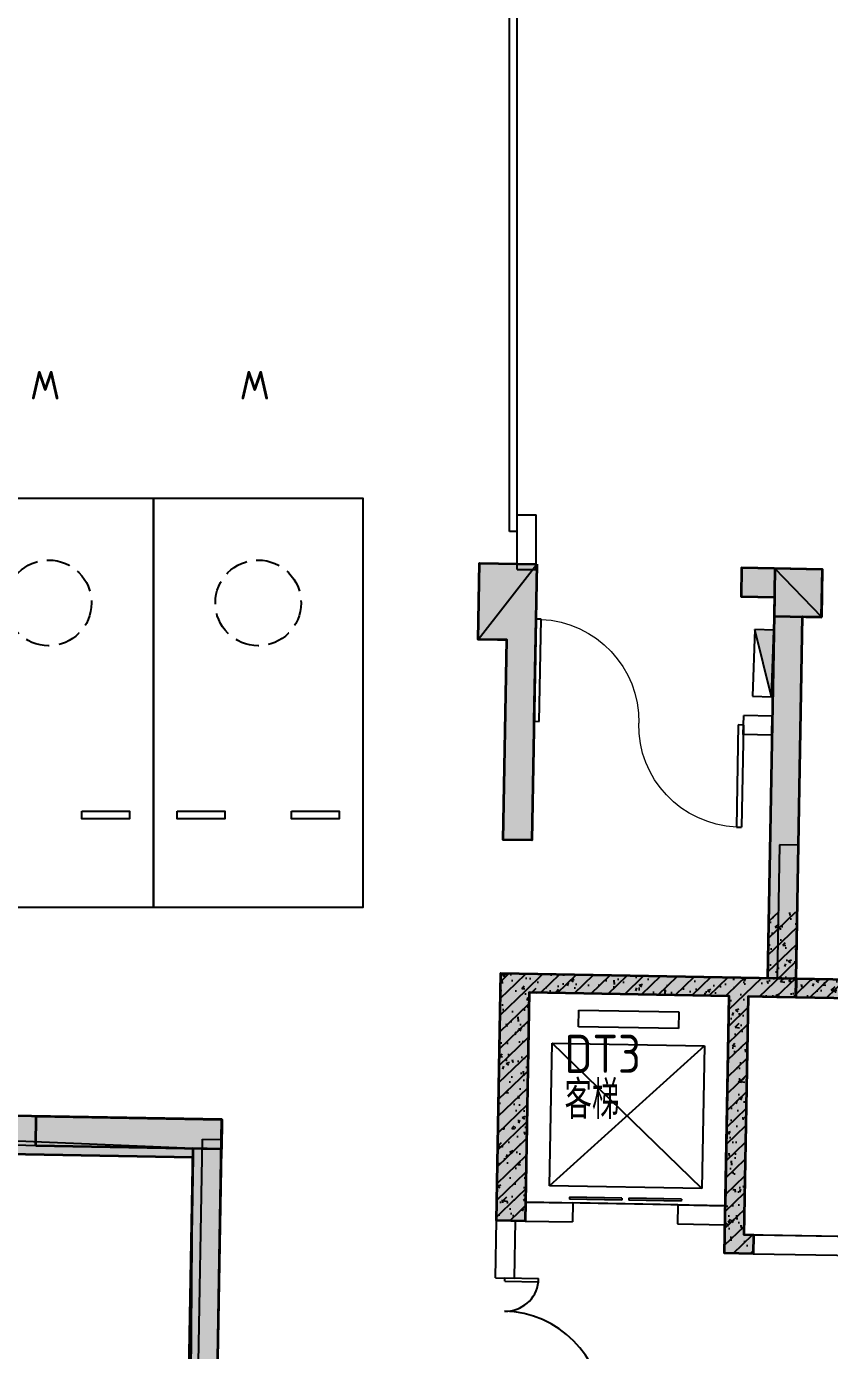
# Model space of a CAD drawing. Extents: x 512858 to 514372, y -232486 to -231710.
# Drawn here: x 512905.66 to 512914.09, y -232112.37 to -232098.47 of the extents above; entities that cross this region are included whole.
import ezdxf
from ezdxf.enums import TextEntityAlignment as Align

# ---------------------------------------------------------------- set-up
doc = ezdxf.new("R2010")
doc.units = 0
doc.header["$LTSCALE"] = 1000
for name, pattern in [('B1F_车位$0$__DASH', [0.35, 0.25, -0.1]), ('B1F_车位$0$DASH', [0.35, 0.25, -0.1]), ('DASH', [0.35, 0.25, -0.1])]:
    doc.linetypes.add(name, pattern=pattern)
doc.layers.get('0').update_dxf_attribs({"color": 252})
for name, color, linetype in [('1#HXT-B1$0$A-DOOR', 252, 'Continuous'), ('1#HXT-B1$0$A-FIRE-DOOR', 252, 'Continuous'), ('1#HXT-B1$0$A-PATT-COLU', 252, 'Continuous'), ('1#HXT-B1$0$A-STAIR', 252, 'Continuous'), ('1#HXT-B1$0$A-STR-CONC-B', 252, 'Continuous'), ('1#HXT-B1$0$A-WALL-S', 252, 'Continuous'), ('_0', 252, 'Continuous'), ('A-ANNO-HATC-PATT', 252, 'Continuous'), ('A-COLU-CONC', 252, 'Continuous'), ('A-DOOR-FIRE', 252, 'Continuous'), ('A-WALL-BLOK', 252, 'Continuous'), ('AA-WALL', 252, 'Continuous'), ('B1F_车位$0$A-PARK-W', 252, 'Continuous'), ('B1F_车位$0$AD-微型车位', 252, 'B1F_车位$0$DASH'), ('建-房间名称', 252, 'Continuous'), ('面积线', 6, 'Continuous'), ('风井', 252, 'Continuous')]:
    doc.layers.add(name, color=color, linetype=linetype)
for name, color, linetype, lineweight in [('P-FIRE-FH', 252, 'Continuous', 25), ('s-colu-cons', 252, 'Continuous', 35), ('S-COLU-HATC', 252, 'Continuous', 25), ('S-WALL', 252, 'Continuous', 35), ('S-WALL-HATC', 252, 'Continuous', 25)]:
    doc.layers.add(name, color=color, linetype=linetype, lineweight=lineweight)
doc.styles.add('B1F_车位$0$CADReader_TextStyle', font='tssdeng.shx', dxfattribs={"height": 0.2, "bigfont": 'gbcbig.shx'})
doc.styles.add('邻里中心-雨水$0$STANDARD', font='GBENOR', dxfattribs={"bigfont": 'GBCBIG'})
pattern_1 = [(45, (0, 0), (-88.38834764831844, 88.38834764831844), []), (50, (0, 0), (358.6300913003767, -31.37606749129755), [37.5, -412.5]), (355, (0, 0), (-69.3756668065, 376.0960668500059), [30, -330]), (100.4514, (29.88584, -2.61467), (289.2546908570108, 344.7197710304768), [31.870095, -350.571056]), (46.1842, (0, 100), (533.6205243128222, -82.75950716450905), [56.25, -618.75]), (96.63560000000001, (44.4683725, 93.1033465), (467.3313527743517, 487.0589354502209), [47.805144, -525.8565]), (351.1842, (0, 100), (467.3309725668136, 487.0593004626623), [45, -495]), (21, (50, 75), (298.4535260592309, -201.3094453326694), [37.5, -412.5]), (325.9999999999999, (50, 75), (121.6576659607912, 362.5750225234264), [30, -330]), (71.4514, (74.8711165, 58.224197), (420.111314290745, 161.2652483549762), [31.870095, -350.571056]), (37.5, (0, 0), (6.079927658645312, 166.4469269156558), [0, -326, 0, -335, 0, -331.25]), (7.5, (0, 0), (131.5347687210743, 197.2058559411801), [0, -191, 0, -318.5, 0, -126.25]), (-32.5, (-111.5, 0), (266.9112180862045, -11.27743586718988), [0, -125, 0, -390, 0, -517.5]), (-42.50000000000001, (-161.5, 0), (291.5930846711931, 50.05249116615887), [0, -162.5, 0, -259, 0, -367.5])]

# ---------------------------------------------------------------- blocks, each defined once
blk = doc.blocks.new('A$C1C124BEE')
at = {"layer": 'S-WALL-HATC', "linetype": 'ByBlock'}
h = blk.add_hatch(color=256, dxfattribs=at)
h.dxf.hatch_style = 1
h.paths.add_polyline_path([(28053.38798744511, -6199.694218740449), (28049.99147232203, -1389.958647348336), (23250.00640824402, -1390.037137743086), (23250.09287649579, -9699.724699086975), (20000.10071782628, -9699.75851758715), (20000.10071782628, -6199.758517392678), (15699.987583315, -6199.758517392736), (15700.06950031058, -6699.746202414914), (9099.312148992207, -6699.888233570033), (9099.312148992321, -9699.87193988898), (2900.037094892119, -9699.871939888806), (2900.113921938115, -4900.026571271068), (-3999.853670409764, -4900.098370376974), (-4000.05323486228, -9700.000177737034), (-7499.993458389188, -9700.000177737034), (-7501.719821469625, -9500.060376125446), (-7600.026042859186, -9500.000150431413), (-7599.94424115587, -1390.014462482533), (-9099.98571876681, -1390.025032227859), (-9100.023698410252, 3999.985774115485), (-9000.041838908452, 3999.938448828587), (-9000.002375454875, 4499.985774115485), (-9500.04704223189, 4499.980570792512), (-11024.42276301002, 4499.980570792686), (-11019.04300078005, 4199.885100074753), (-9500.043919533608, 4199.885100074753), (-9499.98252631037, -1700.065486644628), (-7999.982526395353, -1700.049878070306), (-7999.896159463795, -10000.00015043159), (-3699.988522814354, -10000.00015043153), (-3699.927658776753, -5200.043891266454), (2600.036813039915, -5200.043891266279), (2600.06831195252, -9999.939577398649), (9399.312148992554, -9999.939577398764), (9400.072622366832, -6999.811758462572), (16000.07262201107, -6999.743080739747), (16000.06741974631, -6499.800140617008), (19600.00940395833, -6499.8001425002), (19600.10383955867, -9999.76267984818), (23650.0932135242, -9999.72350470844), (23650.01202007802, -1790.383868436387), (27750.20234213606, -1790.316821236804), (27753.60022323055, -6499.677177672274), (33849.93941713776, -6499.578310350771), (33850.09963738581, -10663.78376662731), (34150.09963708103, -10663.75080059428), (34150.05351616245, -6199.635246307822)])
h = blk.add_hatch(color=256, dxfattribs=at)
h.dxf.hatch_style = 1
edge = h.paths.add_edge_path()
edge.add_line((-500.0237422719365, 4499.989590971149), (-500.0237422719365, 4499.999823057209))
edge.add_line((41049.99502414302, -2699.998694710084), (41049.99502414302, -2699.998885000474))
h.paths.add_polyline_path([(27749.96263950691, -5100.065193449205), (34149.98966924614, -5099.986356165027), (34149.99646506761, -4899.98635636596), (31249.99646707322, -4900.02867749182), (31249.99768022867, -4399.996621151398), (30949.99768022867, -4399.996621151398), (30949.99681364128, -4900.050449317845), (28049.96263950691, -4899.970984425803), (28049.96263950726, -1700.075359644601), (27749.96263950726, -1700.075359644776)])
h = blk.add_hatch(color=256, dxfattribs=at)
h.dxf.hatch_style = 1
h.paths.add_polyline_path([(31249.97015318263, 4499.989590971091), (31249.97015318263, 1600.044441057194), (30949.97015318228, 1600.044441057194), (30949.97015318228, 3699.989591005549), (30849.9701532257, 3699.989591016958), (30649.97015322547, 3699.989591016958), (30649.9701532257, 4499.989590971265)], flags=17)
h = blk.add_hatch(color=256, dxfattribs=at)
h.dxf.hatch_style = 1
h.paths.add_polyline_path([(34250.02198682376, 4499.999823057151), (33400.02198682342, 4499.999823057326), (33400.02198682342, 4199.999823057326), (33750.02198682376, 4199.999823057151), (33750.02198682353, 199.9999999998254), (34050.02198682376, 199.9999999998254), (34050.02198682342, 3999.999823057151), (34250.02198682366, 3999.999823056976)])
h = blk.add_hatch(color=256, dxfattribs=at)
h.dxf.hatch_style = 1
h.paths.add_polyline_path([(35399.99498600035, 200.0014608726487), (35399.9949860007, 1000.000742806995), (35699.99498600035, 1000.000742807169), (35699.9949860007, 200.0014270812389), (36249.99375831138, 200.001334155153), (36249.99375831173, 0.0013341551530175), (34049.99445977727, 0.0015833664801903), (34049.99445977727, 200.0015833666548)])
h = blk.add_hatch(color=256, dxfattribs=at)
h.dxf.hatch_style = 1
h.paths.add_polyline_path([(33649.98980214307, -2699.998885000241), (33649.98980214342, -2499.998885000299), (33549.99771314336, -2499.998885000299), (33549.99771314302, 0), (34049.9944597776, -1.74623e-10), (34049.9944597776, 199.9999999998254), (30949.99771314336, 200), (30949.99771314301, -2400.014044000243), (31249.99771314301, -2400.014044000243), (31249.99771314301, 0), (33349.99771314336, -1.74623e-10), (33349.99771314336, -2699.998885000299)])
at = {"layer": 'S-WALL-HATC'}
h = blk.add_hatch(color=256, dxfattribs=at)
h.dxf.hatch_style = 1
h.paths.add_polyline_path([(26099.99529176822, -1700.010576397122), (26099.99256838055, -1390.008391255978), (28049.99381568911, -1389.988722488692), (28049.98929944122, -1700.012726715067)])
at = {"layer": 'S-WALL', "color": 5, "linetype": 'ByBlock'}
blk.add_lwpolyline([(9400.072622366832, -6999.811758462572), (16000.07262201107, -6999.743080739747), (16000.06741974631, -6499.800140617008), (19600.00940395833, -6499.8001425002), (19600.10383955867, -9999.76267984818), (23650.0932135242, -9999.72350470844), (23650.01202007802, -1790.383868436387), (27750.20234213606, -1790.316821236804), (27753.60022323055, -6499.677177672274), (33849.93941713776, -6499.578310350771), (33850.09963738581, -10663.78376662731), (34150.09963708103, -10663.75080059428), (34150.05351616245, -6199.635246307822), (28053.38798744511, -6199.694218740449), (28049.99147232203, -1389.958647348336), (23250.00640824402, -1390.037137743086), (23250.09287649579, -9699.724699086975), (20000.10071782628, -9699.75851758715), (20000.10071782628, -6199.758517392678), (15699.987583315, -6199.758517392736), (15700.06950031058, -6699.746202414914), (9099.312148992207, -6699.888233570033)], dxfattribs=at)
at = {"layer": 'S-WALL', "linetype": 'ByBlock', "lineweight": 35}
for points in [[(31249.97015318263, 4499.989590971091), (31249.97015318263, 1600.044441057194), (30949.97015318228, 1600.044441057194), (30949.97015318228, 3699.989591005549), (30849.9701532257, 3699.989591016958), (30649.97015322547, 3699.989591016958), (30649.9701532257, 4499.989590971265), (30649.9701532257, 4499.989590971265), (30649.9701532257, 4499.989590971265), (31249.97015318263, 4499.989590971091)], [(34250.02198682376, 4499.999823057151), (33400.02198682342, 4499.999823057326), (33400.02198682342, 4199.999823057326), (33750.02198682376, 4199.999823057151), (33750.02198682353, 199.9999999998254), (34050.02198682376, 199.9999999998254), (34050.02198682342, 3999.999823057151), (34250.02198682366, 3999.999823056976), (34250.02198682376, 4499.999823057151)]]:
    blk.add_lwpolyline(points, dxfattribs=at)
at = {"layer": 'S-WALL', "linetype": 'ByBlock'}
blk.add_lwpolyline([(35399.99498600035, 200.0014608726487), (35399.9949860007, 1000.000742806995), (35699.99498600035, 1000.000742807169), (35699.9949860007, 200.0014270812389), (36249.99375831138, 200.001334155153), (36249.99375831173, 0.0013341551530175), (34049.99445977727, 0.0015833664801903), (34049.99445977727, 200.0015833666548), (34049.99445977727, 200.0015833666548), (34049.99445977727, 200.0015833666548)], close=True, dxfattribs=at)
at = {"layer": 'S-WALL', "linetype": 'ByBlock', "lineweight": 35}
for points in [[(34049.9944597776, 199.9999999998254), (34049.9944597776, -1.74623e-10), (33549.99771314302, 0), (33549.99771314336, -2499.998885000299), (33649.98980214342, -2499.998885000299), (33649.98980214307, -2699.998885000299), (33349.99771314336, -2699.998885000299), (33349.99771314336, -1.74623e-10), (31249.99771314301, 0), (31249.99771314301, -2400.014044000243), (30949.99771314301, -2400.014044000243), (30949.99771314336, 200)], [(27749.96263950691, -5100.065193449205), (34149.98797029117, -5099.986356185924), (34149.99646506761, -4899.98635636596), (31249.99646707322, -4900.02867749182), (31249.99768022867, -4399.996621151398), (30949.99768022867, -4399.996621151398), (30949.99681364128, -4900.050449317845), (28049.96263950691, -4899.970984425803), (28049.96263950726, -1700.075359644601), (27749.96263950726, -1700.075359644776)]]:
    blk.add_lwpolyline(points, close=True, dxfattribs=at)
at = {"layer": 'S-WALL', "linetype": 'ByBlock', "lineweight": 35, "elevation": 4.60318101e-08}
blk.add_lwpolyline([(26099.99529176822, -1700.010576397122), (26099.99256838055, -1390.008391255978), (28049.99381568911, -1389.988722488692), (28049.98929944122, -1700.012726715067)], close=True, dxfattribs=at)
blk = doc.blocks.new('1#HXT-B1$0$$DorLib2D$00000127')
at = {"color": 0}
for points in [[(-0.5333333333328483, 0.7948983154366971), (-0.5333333333328483, 0.690405644187237)], [(-0.0333333333328483, 0.7948983154366971), (-0.5333333333328483, 0.7948983154366971)], [(-0.0333333333328483, 0.7948983154366971), (-0.0333333333328483, 0.690405644187237)], [(0.5333333333328483, 0.7948983154366971), (0.0333333333328483, 0.7948983154366971)], [(0.0333333333328483, 0.7948983154366971), (0.0333333333328483, 0.690405644187237)], [(0.5333333333328483, 0.7948983154366971), (0.5333333333328483, 0.690405644187237)], [(-0.0333333333328483, 0.690405644187237), (-0.5333333333328483, 0.690405644187237)], [(0.5333333333328483, 0.690405644187237), (0.0333333333328483, 0.690405644187237)], [(0.5, 0.4999999999999858), (-0.5, 0.4999999999999858)]]:
    blk.add_lwpolyline(points, dxfattribs=at)
blk = doc.blocks.new('1#HXT-B1$0$$DorLib2D$00000225')
at = {"color": 0}
for p, q in [((0.4750000000000032, -0.0014478852985498), (0.4750000000000032, 0.7521225008925327)), ((0.4750000000000032, 0.7521225008925327), (0.5000000000000036, 0.7521225008925363)), ((0.5000000000000036, -0.0014478852985498), (0.5000000000000036, 0.7521225008925363)), ((-0.4999999999999982, -3.6e-15), (-0.5, 0.252035990386009)), ((-0.4750000000000014, 0.252035990386009), (-0.5, 0.252035990386009)), ((-0.4749999999999996, -3.6e-15), (-0.4750000000000014, 0.252035990386009)), ((-0.4749999999999996, -3.6e-15), (-0.4999999999999947, -3.6e-15)), ((0.4750000000000032, -0.0014478852985498), (0.4999999999999929, -0.0014478852985498))]:
    blk.add_line(p, q, dxfattribs=at)
for centre, radius, start, end in [((0.5046168020419071, -0.0019208093578129), 0.7546247204382253, 92.24926861260724, 179.7237749158362), ((-0.5007908120542499, 0.0025725639174823), 0.2507930763238999, 359.7898704778746, 84.09743784757413)]:
    blk.add_arc(centre, radius, start, end, dxfattribs=at)
blk = doc.blocks.new('1#HXT-B1')
at = {"layer": '1#HXT-B1$0$A-PATT-COLU'}
h = blk.add_hatch(dxfattribs=at)
h.set_pattern_fill('钢筋混凝土', color=256, scale=50, style=0)
h.set_pattern_definition(pattern_1)
h.paths.add_polyline_path([(-118206.9752885646, -998570.915148837), (-118506.9752885646, -998570.915148837), (-118506.9752885647, -999270.9138412256), (-118373.6419552314, -999337.5805078922), (-118206.9752885647, -999270.9138412256)], flags=17)
h = blk.add_hatch(dxfattribs=at)
h.set_pattern_fill('钢筋混凝土', color=256, scale=50, style=0)
h.set_pattern_definition(pattern_1)
h.paths.add_polyline_path([(-121156.9727387243, -999370.9138412256), (-121006.9727387243, -999470.9138412256), (-118906.9750723604, -999470.9138412256), (-118806.9750723604, -999404.2471745588), (-118806.9750723604, -999270.9138412256), (-121306.9727387243, -999270.9138412256)], flags=17)
h = blk.add_hatch(dxfattribs=at)
h.set_pattern_fill('钢筋混凝土', color=256, scale=50, style=0)
h.set_pattern_definition(pattern_1)
h.paths.add_polyline_path([(-121156.9727387243, -999370.9138412256), (-121306.9727387243, -999270.9138412256), (-121306.9727387242, -1001770.913841226), (-121156.9727387242, -1001770.913841226), (-121006.9727387242, -1001770.913841226), (-121006.9727387243, -999470.9138412256)], flags=17)
h = blk.add_hatch(dxfattribs=at)
h.set_pattern_fill('钢筋混凝土', color=256, scale=50, style=0)
h.set_pattern_definition(pattern_1)
h.paths.add_polyline_path([(-118806.9750723604, -999404.2471745588), (-118706.9750723604, -999470.9138412256), (-118406.9752885647, -999470.9138412256), (-118373.6419552314, -999337.5805078922), (-118506.9752885647, -999270.9138412256), (-118806.9750723604, -999270.9138412256)], flags=17)
h = blk.add_hatch(dxfattribs=at)
h.set_pattern_fill('钢筋混凝土', color=256, scale=50, style=0)
h.set_pattern_definition(pattern_1)
h.paths.add_polyline_path([(-118373.6419552314, -999337.5805078922), (-118406.9752885647, -999470.9138412256), (-116656.9783406487, -999470.9138412256), (-116690.311673982, -999337.5805078922), (-116856.9783406487, -999270.9138412256), (-118206.9752885647, -999270.9138412256)], flags=17)
h = blk.add_hatch(dxfattribs=at)
h.set_pattern_fill('钢筋混凝土', color=256, scale=50, style=0)
h.set_pattern_definition(pattern_1)
h.paths.add_polyline_path([(-118806.9750723604, -999404.2471745588), (-118906.9750723604, -999470.9138412256), (-118906.9750723604, -1001770.913841226), (-118806.9750723604, -1001770.913841226), (-118706.9750723604, -1001770.913841226), (-118706.9750723604, -999470.9138412256)], flags=17)
h = blk.add_hatch(dxfattribs=at)
h.set_pattern_fill('钢筋混凝土', color=256, scale=50, style=0)
h.set_pattern_definition(pattern_1)
h.paths.add_polyline_path([(-121156.9727387242, -1001770.913841226), (-121306.9727387242, -1001770.913841225), (-121306.9727387243, -1001870.913841225), (-121006.9727387243, -1001870.913841226), (-121006.9727387242, -1001770.913841226)], flags=17)
h = blk.add_hatch(dxfattribs=at)
h.set_pattern_fill('钢筋混凝土', color=256, scale=50, style=0)
h.set_pattern_definition(pattern_1)
h.paths.add_polyline_path([(-118806.9750723604, -1001770.913841226), (-118906.9750723604, -1001770.913841226), (-118906.9750723604, -1002170.912752286), (-118806.9750723604, -1002070.912752286), (-118706.9750723604, -1001970.912752286), (-118706.9750723604, -1001770.913841226)], flags=17)
h = blk.add_hatch(dxfattribs=at)
h.set_pattern_fill('钢筋混凝土', color=256, scale=50, style=0)
h.set_pattern_definition(pattern_1)
h.paths.add_polyline_path([(-118806.9750723604, -1002070.912752286), (-118906.9750723604, -1002170.912752286), (-118606.9750723602, -1002170.912752286), (-118606.9750723602, -1001970.912752286), (-118706.9750723604, -1001970.912752286)], flags=17)
at = {"layer": '1#HXT-B1$0$A-STAIR'}
for p, q in [((-115536.9750723584, -999470.9138412256), (-118706.9750723584, -999470.9138412256)), ((-118706.9750723584, -999470.9138412256), (-118706.9750723584, -1001970.913841226)), ((-120481.9733221331, -999820.9138412254), (-120481.9733221331, -999645.9138412249)), ((-120481.9733221331, -999645.9138412249), (-119431.9744889612, -999645.9138412249)), ((-119431.9744889612, -999645.9138412249), (-119431.9744889612, -999820.9138412252)), ((-119431.9744889612, -999820.9138412252), (-120481.9733221331, -999820.9138412254)), ((-120756.9739055452, -1001495.91384123), (-120756.9739055453, -999995.9138412263)), ((-120756.9739055453, -999995.9138412263), (-119156.9739055419, -999995.9138412263)), ((-119156.9739055419, -999995.9138412263), (-120756.9739055452, -1001495.91384123)), ((-119156.9739055419, -1001495.91384123), (-120756.9739055453, -999995.9138412263)), ((-119156.9739055419, -999995.9138412263), (-119156.9739055419, -1001495.91384123)), ((-119156.9739055419, -1001495.91384123), (-120756.9739055452, -1001495.91384123)), ((-118706.9750723584, -1001970.913841226), (-115536.9750723584, -1001970.913841226))]:
    blk.add_line(p, q, dxfattribs=at)
at = {"layer": '1#HXT-B1$0$A-STR-CONC-B'}
for p, q in [((-118506.9752885646, -998570.915148837), (-118506.9752885647, -999270.9138412256)), ((-118206.9752885646, -998570.915148837), (-118206.9752885647, -999270.9138412256)), ((-121306.9727387243, -999270.9138412256), (-118806.9750723604, -999270.9138412256)), ((-121306.9727387243, -999270.9138412256), (-121306.9727387242, -1001770.913841226)), ((-118806.9750723604, -999270.9138412256), (-118506.9752885647, -999270.9138412256)), ((-118206.9752885647, -999270.9138412256), (-116856.9783406487, -999270.9138412256)), ((-121006.9727387243, -999470.9138412256), (-118906.9750723604, -999470.9138412256)), ((-121006.9727387243, -999470.9138412256), (-121006.9727387242, -1001770.913841226)), ((-118906.9750723604, -999470.9138412256), (-118906.9750723604, -1001770.913841226)), ((-118706.9750723604, -999470.9138412256), (-118706.9750723604, -1001770.913841226)), ((-118706.9750723604, -999470.9138412256), (-118406.9752885647, -999470.9138412256)), ((-118406.9752885647, -999470.9138412256), (-116656.9783406487, -999470.9138412256)), ((-121306.9727387242, -1001770.913841225), (-121306.9727387243, -1001870.913841225)), ((-121006.9727387242, -1001770.913841226), (-121006.9727387243, -1001870.913841226)), ((-118906.9750723604, -1001770.913841226), (-118906.9750723604, -1002170.912752286)), ((-118706.9750723604, -1001770.913841226), (-118706.9750723604, -1001970.912752286)), ((-121006.9727387243, -1001870.913841226), (-121306.9727387243, -1001870.913841225)), ((-118706.9750723604, -1001970.912752286), (-118606.9750723602, -1001970.912752286)), ((-118606.9750723602, -1001970.912752286), (-118606.9750723602, -1002170.912752286)), ((-118906.9750723604, -1002170.912752286), (-118606.9750723602, -1002170.912752286))]:
    blk.add_line(p, q, dxfattribs=at)
at = {"layer": '1#HXT-B1$0$A-WALL-S'}
for p, q in [((-121006.9727387242, -1001670.913841226), (-120506.9739055436, -1001670.913841226)), ((-119406.9739055436, -1001670.913841226), (-118906.9750723604, -1001670.913841226)), ((-121306.9695135263, -1002470.913841225), (-121306.9695135263, -1001870.913841226)), ((-121306.9695135263, -1001870.913841226), (-121106.9695135263, -1001870.913841226)), ((-121106.9695135263, -1002470.913841225), (-121106.9695135263, -1001870.913841226)), ((-121006.9727387243, -1001870.913841226), (-120506.9739055436, -1001870.913841226)), ((-119406.9739055436, -1001870.913841226), (-118906.9750723604, -1001870.913841226)), ((-118606.9750723602, -1001970.912752286), (-117506.9752885648, -1001970.912752286)), ((-118606.9750723602, -1002170.912752286), (-117506.9752885648, -1002170.912752286))]:
    blk.add_line(p, q, dxfattribs=at)
for points in [[(-120506.9739055436, -1001670.913841226), (-120506.9739055436, -1001870.913841226)], [(-119406.9739055436, -1001670.913841226), (-119406.9739055436, -1001870.913841226)], [(-121306.9695135263, -1002470.913841225), (-121106.9695135263, -1002470.913841225)]]:
    blk.add_lwpolyline(points, dxfattribs=at)
at = {"layer": '1#HXT-B1$0$A-DOOR', "xscale": 1100, "yscale": 200, "zscale": 200}
blk.add_blockref('1#HXT-B1$0$$DorLib2D$00000127', (-119956.9739055436, -1001770.913841226), dxfattribs=at)
at = {"layer": '1#HXT-B1$0$A-FIRE-DOOR', "xscale": -1400, "yscale": -1400, "zscale": 200, "rotation": 90.00000000000334}
blk.add_blockref('1#HXT-B1$0$$DorLib2D$00000225', (-121206.9695135262, -1003170.913841225), dxfattribs=at)
blk = doc.blocks.new('$TwtSys$00000434')
for p, q in [((-0.5, 0.5), (-0.5, -0.5)), ((-0.5, -0.5), (0.5, 0.5)), ((0.5, 0.5), (-0.5, 0.5)), ((0.5, -0.5), (0.5, 0.5)), ((-0.5, -0.5), (0.5, -0.5))]:
    blk.add_line(p, q)
blk.add_solid([(0.5, -0.5), (0.5, 0.5), (-0.5, -0.5)])
blk = doc.blocks.new('A$C3CF8769D')
at = {"layer": 'P-FIRE-FH', "xscale": 699.9999999999999, "yscale": 200, "zscale": 699.9999999999999, "rotation": 87.9470643872247}
blk.add_blockref('$TwtSys$00000434', (44843.16754467192, -38658.37991158612), dxfattribs=at)
blk = doc.blocks.new('A$C5B776904')
at = {"layer": 'S-COLU-HATC'}
blk.add_hatch(color=256, dxfattribs=at).paths.add_polyline_path([(45557.61859412957, -38272.47273262951), (45566.57542830147, -37772.55296394497), (45066.65565961692, -37763.59612977307), (45057.69882544503, -38263.51589845761)])
at = {"linetype": 'ByBlock'}
for p, q in [((41952.9274641932, -38507.96941459296), (42567.16334079067, -37718.84693501494)), ((45557.61859412957, -38272.47273262951), (45066.6472352799, -37764.06632856384))]:
    blk.add_line(p, q, dxfattribs=at)
at = {"layer": 's-colu-cons'}
blk.add_lwpolyline([(45557.61859412957, -38272.47273262951), (45566.57542830147, -37772.55296394497), (45066.65565961692, -37763.59612977307), (45057.69882544503, -38263.51589845761)], close=True, dxfattribs=at)
blk = doc.blocks.new('B1F_车位$0$A$C7DEF2C06')
at = {"layer": 'B1F_车位$0$A-PARK-W', "ltscale": 1000}
for points in [[(-1100.000007629395, 4300), (1099.999992370605, 4300), (1099.999992370605, 0), (-1100.000007629395, 0)], [(-850.0000152587891, 1013.545161247253), (-350.0000076293945, 1013.545161247253), (-350.0000076293945, 933.5451612472534), (-850.0000076293945, 933.5451622009277)], [(349.9999923706055, 1013.545162200928), (849.9999923706055, 1013.545162200928), (849.9999923706055, 933.5451622009277), (349.9999923706055, 933.5451612472534)]]:
    blk.add_lwpolyline(points, close=True, dxfattribs=at)
at = {"layer": 'B1F_车位$0$A-PARK-W', "linetype": 'B1F_车位$0$__DASH'}
blk.add_circle((-7.6293945312e-06, 3200), 449.9999999999999, dxfattribs=at)
at = {"layer": 'B1F_车位$0$A-PARK-W', "style": 'B1F_车位$0$CADReader_TextStyle'}
blk.add_text('W', height=299.9999999999999, rotation=180, dxfattribs=at).set_placement((123.4111938476562, 5727.089138031006), align=Align.BOTTOM_LEFT)
blk = doc.blocks.new('B1F_车位$0$微型车停车位')
at = {"layer": 'B1F_车位$0$A-PARK-W', "ltscale": 1000, "extrusion": (2.154753655893724e-06, 3.684343053156277e-06, -0.9999999999908914), "rotation": 179.999998871306}
blk.add_blockref('B1F_车位$0$A$C7DEF2C06', (-0.0002601499170256, 4299.998865311438), dxfattribs=at)
blk = doc.blocks.new('$DorLib2D$00000126')
at = {"color": 0, "linetype": 'Continuous'}
for p, q in [((-0.5319999999956053, 0.5), (-0.5319999999956053, 0.900000000000091)), ((0.5320000000047003, 0.900000000000091), (0.5320000000047003, 0.5000000000002274))]:
    blk.add_line(p, q, dxfattribs=at)
at = {"color": 0, "linetype": 'DASH'}
for p, q in [((-0.5319999999956053, 0.900000000000091), (0.5320000000047003, 0.900000000000091)), ((-0.5319999999956053, 0.5), (0.5320000000047003, 0.5000000000002274))]:
    blk.add_line(p, q, dxfattribs=at)
blk = doc.blocks.new('$DorLib2D$00000001')
for p, q in [((0.45, 0.9750000000000001), (0.5000000000000002, 0.9750000000000001)), ((0.45, 0), (0.45, 0.9750000000000001)), ((0.5, 0), (0.5, 0.9750000000000001)), ((0.5, 0), (0.45, 0))]:
    blk.add_line(p, q)
at = {"lineweight": 13}
blk.add_arc((0.475, 0), 0.975, 91.4692835813538, 180, dxfattribs=at)

msp = doc.modelspace()

# ---------------------------------------------------------------- hatches: boundary and pattern name
at = {"layer": 'A-ANNO-HATC-PATT'}
msp.add_hatch(color=252, dxfattribs=at).paths.add_polyline_path([(512913.5185858847, -232104.1621249557), (512913.5096290506, -232104.6620447244), (512914.0095488192, -232104.6710015585), (512914.0185056534, -232104.1710817899)], flags=17)

# ---------------------------------------------------------------- linework, layer by layer
at = {"layer": 'A-COLU-CONC', "color": 252}
msp.add_lwpolyline([(512913.5096290506, -232104.6620447244), (512914.0095488192, -232104.6710015585), (512914.0185056534, -232104.1710817899), (512913.5185858847, -232104.1621249557)], close=True, dxfattribs=at)
at = {"layer": 'A-WALL-BLOK', "color": 252}
for p, q in [((512910.8120932356, -232104.1729873891), (512910.8120932356, -232103.5985288207)), ((512911.0120932356, -232104.1729873891), (512911.0120932356, -232103.5985288207)), ((512910.8120932356, -232104.1729873891), (512911.0120932356, -232104.1729873891)), ((512910.9881454928, -232105.8663768376), (512910.9917282265, -232105.6664089301)), ((512913.4913792041, -232105.7111940352), (512913.1913752087, -232105.7058190006)), ((512913.4877964705, -232105.9111619427), (512913.4913792041, -232105.7111940352)), ((512913.4877964705, -232105.9111619427), (512913.187792475, -232105.9057869081)), ((512913.5671803572, -232107.0627673471), (512913.5418780844, -232108.4625571476)), ((512913.7671476919, -232107.0663819098), (512913.5671803572, -232107.0627673471)), ((512913.7671476919, -232107.0663819098), (512913.741845419, -232108.4661717103)), ((512913.741845419, -232108.4661717103), (512913.5418780844, -232108.4625571476)), ((512907.4486023178, -232113.6544100624), (512907.5099180675, -232110.1549666999)), ((512907.5099180675, -232110.1549666999), (512907.709887374, -232110.1584704766)), ((512907.6520740079, -232113.4580240434), (512907.709887374, -232110.1584704766))]:
    msp.add_line(p, q, dxfattribs=at)
for points in [[(512910.8120932356, -232103.5985288207), (512911.0120932356, -232103.5985288207)], [(512910.9881454928, -232105.8663768376), (512910.9917282265, -232105.6664089301)], [(512913.187792475, -232105.9057869081), (512913.1913752087, -232105.7058190006)]]:
    msp.add_lwpolyline(points, dxfattribs=at)
at = {"layer": 'AA-WALL', "color": 252}
msp.add_line((512913.1417372678, -232108.4555422631), (512915.1914046819, -232108.4922651882), dxfattribs=at)
msp.add_lwpolyline([(512910.9388916647, -232108.616101291), (512913.0385546939, -232108.6537199545), (512912.999148341, -232110.8533670435), (512910.8994853126, -232110.8157483398)], close=True, dxfattribs=at)
msp.add_lwpolyline([(512910.9388916647, -232108.616101291), (512913.0385546939, -232108.6537199545), (512912.999148341, -232110.8533670435), (512910.8994853126, -232110.8157483398)], close=True, dxfattribs=at)
at = {"layer": '面积线', "color": 252}
msp.add_lwpolyline([(512868.7519302251, -232120.5650220449), (512910.268869749, -232123.4890615655), (512913.2945556465, -232123.4889681663), (512913.4220467106, -232115.1616249159), (512907.3730260982, -232115.053247632), (512907.4090144344, -232110.2531030677), (512903.3114524659, -232110.0797052179), (512903.1609806439, -232118.4781902938), (512899.1116551085, -232118.4056403751), (512899.1743501899, -232114.906333154), (512895.0749996502, -232114.8328874403), (512895.2660118043, -232115.3363328697), (512888.9670227058, -232115.2234774929)], dxfattribs=at)
at = {"layer": '面积线', "color": 252, "elevation": -7.07639e-11}
msp.add_lwpolyline([(512878.8861179901, -232119.6712058563), (512913.3301908224, -232120.2883240827), (512913.4220467106, -232115.1616249159), (512910.2225601886, -232115.1043013124), (512910.1598604988, -232118.6037225615), (512909.5599567831, -232118.5929739907), (512909.5653310684, -232118.2930221328), (512909.8652829263, -232118.2983964182), (512909.9226062201, -232115.0989271868), (512907.1230576534, -232115.0487672278), (512907.0657337432, -232118.2482365414), (512907.2657000646, -232118.2518192767), (512907.2603259191, -232118.5517711371), (512906.1605408859, -232118.5320666259), (512906.1659150315, -232118.2321147655), (512906.7657803855, -232118.2428626489), (512906.8284800443, -232114.7434431258), (512907.3291833865, -232114.7520602473), (512907.4097916717, -232110.2531169936), (512903.3096723765, -232110.179654501)], dxfattribs=at)

# ---------------------------------------------------------------- block references
at = {"layer": '_0', "color": 252, "xscale": 0.001, "yscale": 0.001, "zscale": 0.001}
for name, p in [('A$C5B776904', (512868.4527887804, -232066.3985288259)), ('A$C3CF8769D', (512868.5520006623, -232066.4985288207))]:
    msp.add_blockref(name, p, dxfattribs=at)
at = {"layer": 'A-DOOR-FIRE', "color": 252, "zscale": 0.2}
for name, p, xscale, yscale, rotation in [('$DorLib2D$00000126', (512910.9120932356, -232100.8485288207), 5.5, 0.2, 90), ('$DorLib2D$00000001', (512911.5398486052, -232105.7762454014), 1.1, -1.1, 178.9735675019518), ('$DorLib2D$00000001', (512912.6396720963, -232105.7959504367), -1.1, 1.1, 178.9735675019518)]:
    msp.add_blockref(name, p, dxfattribs=dict(at, xscale=xscale, yscale=yscale, rotation=rotation))
at = {"layer": 'B1F_车位$0$AD-微型车位', "color": 252, "extrusion": (2.154753657797612e-06, -3.684343052042807e-06, -0.9999999999908914), "xscale": 0.001, "yscale": 0.001, "zscale": 0.001, "rotation": 180}
for p in [(-512905.8946798848, -232103.4234309306, 1.960331173475945), (-512908.0946798848, -232103.4234309743, 1.960335913934149)]:
    msp.add_blockref('B1F_车位$0$微型车停车位', p, dxfattribs=at)
at = {"layer": '风井', "color": 252, "xscale": 0.001, "yscale": 0.001, "zscale": 0.001}
for name, p, rotation in [('A$C1C124BEE', (512879.693925092, -232108.0562703837, -5.3875727994e-06), 358.9735741809012), ('1#HXT-B1', (513049.8218752824, -231111.4717128156, -2.6915403784e-06), 358.9740726087285)]:
    msp.add_blockref(name, p, dxfattribs=dict(at, rotation=rotation))

# ---------------------------------------------------------------- texts
at = {"layer": '建-房间名称', "color": 252, "style": '邻里中心-雨水$0$STANDARD'}
for s, p in [('DT3', (512911.3104956783, -232109.4583595728)), ('客梯', (512911.3104956783, -232109.9417154536))]:
    msp.add_text(s, height=0.4, dxfattribs=at).set_placement(p)

doc.saveas('drawing.dxf')
